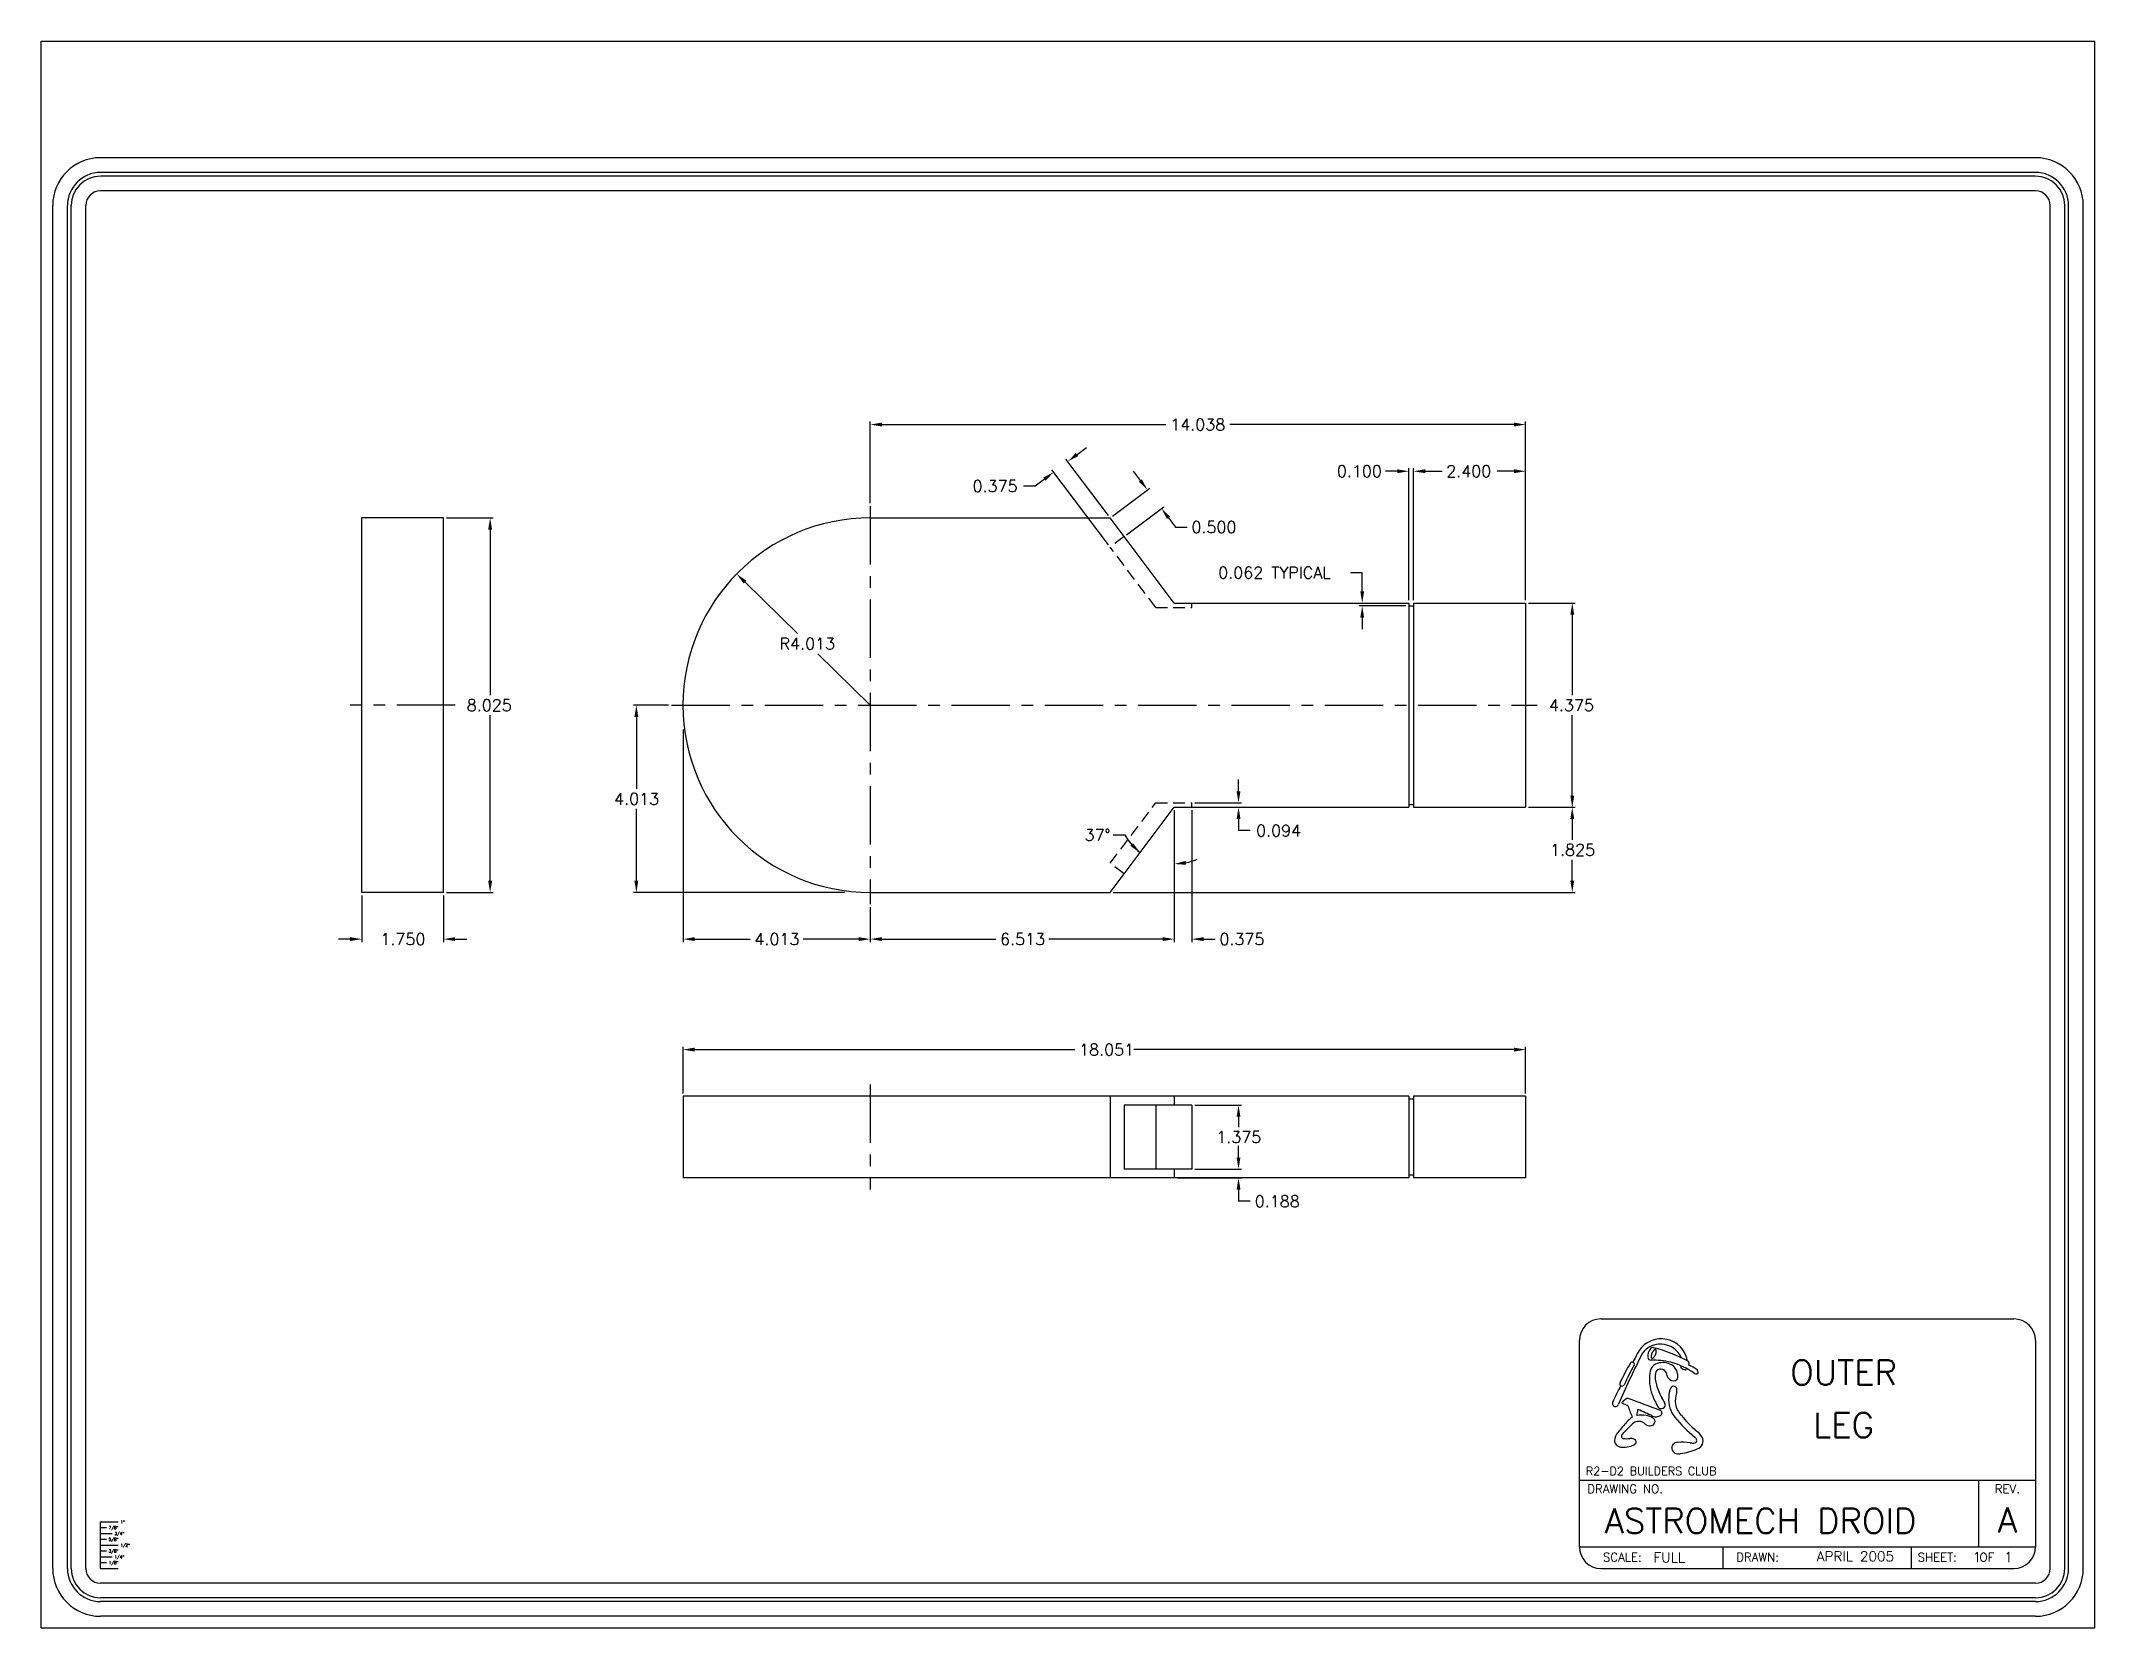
# Model space of a CAD drawing. Extents: x 0 to 44, y 0 to 34.
import ezdxf
from ezdxf.enums import TextEntityAlignment as Align

# ---------------------------------------------------------------- set-up
doc = ezdxf.new("R2010")
doc.units = 0
doc.linetypes.add('CENTER', pattern=[2, 1.25, -0.25, 0.25, -0.25])
doc.linetypes.add('HIDDEN', pattern=[0.375, 0.25, -0.125])
doc.layers.get('0').update_dxf_attribs({"linetype": 'CONTINUOUS'})
for name, color, linetype in [('DIMENSIONS', 1, 'CONTINUOUS'), ('FORM', 5, 'CONTINUOUS'), ('LEG_-_OUTER', 7, 'CONTINUOUS')]:
    doc.layers.add(name, color=color, linetype=linetype)
doc.styles.get("Standard").update_dxf_attribs({"font": 'simplex.shx'})

msp = doc.modelspace()

# ---------------------------------------------------------------- linework, layer by layer
for p, q in [((0, 0), (0, 34)), ((0, 34), (44, 34)), ((44, 0), (44, 34)), ((1.274, 1.274), (1.274, 2.274)), ((1.274, 2.274), (1.649, 2.274)), ((1.274, 2.149), (1.399, 2.149)), ((1.274, 2.024), (1.524, 2.024)), ((1.274, 1.899), (1.399, 1.899)), ((1.274, 1.774), (1.649, 1.774)), ((1.274, 1.649), (1.399, 1.649)), ((1.274, 1.524), (1.524, 1.524)), ((1.274, 1.399), (1.399, 1.399)), ((1.274, 1.274), (1.649, 1.274)), ((0, 0), (44, 0))]:
    msp.add_line(p, q)
at = {"layer": 'DIMENSIONS'}
for p, q in [((17.765, 24.096), (17.765, 25.846)), ((18.015, 25.783), (24.099, 25.783)), ((31.553, 25.783), (25.469, 25.783)), ((31.803, 22.021), (31.803, 25.846)), ((22.193, 25.141), (22.393, 25.291)), ((22.867, 23.208), (21.656, 24.814)), ((22.865, 23.833), (21.956, 25.04)), ((23.551, 24.585), (23.401, 24.784)), ((29.053, 24.783), (28.803, 24.783)), ((29.303, 22.021), (29.303, 24.846)), ((29.403, 22.021), (29.403, 24.846)), ((29.403, 22.021), (29.403, 24.846)), ((29.653, 24.783), (29.903, 24.783)), ((29.653, 24.783), (30.013, 24.783)), ((31.553, 24.783), (31.193, 24.783)), ((31.803, 22.021), (31.803, 24.846)), ((21.295, 24.464), (21.045, 24.464)), ((21.494, 24.614), (21.295, 24.464)), ((22.953, 23.821), (23.752, 24.423)), ((8.683, 23.783), (9.683, 23.783)), ((23.254, 23.421), (24.052, 24.023)), ((24.153, 23.786), (24.303, 23.586)), ((9.62, 23.533), (9.62, 19.986)), ((24.303, 23.586), (24.553, 23.586)), ((28.303, 22.61), (28.053, 22.61)), ((28.303, 22.208), (28.303, 22.61)), ((15.081, 22.407), (16.204, 21.304)), ((29.241, 21.896), (28.241, 21.896)), ((28.303, 21.646), (28.303, 21.396)), ((31.866, 21.958), (32.866, 21.958)), ((32.803, 21.708), (32.803, 19.986)), ((17.765, 19.771), (16.642, 20.874)), ((9.62, 16.008), (9.62, 19.556)), ((13.44, 19.771), (12.69, 19.771)), ((12.753, 19.521), (12.753, 17.979)), ((32.803, 17.833), (32.803, 19.556)), ((13.753, 19.248), (13.753, 14.696)), ((25.653, 17.927), (25.653, 18.177)), ((24.716, 17.677), (25.716, 17.677)), ((12.753, 16.008), (12.753, 17.549)), ((24.278, 17.521), (24.278, 14.696)), ((24.278, 17.521), (24.278, 14.696)), ((24.653, 17.521), (24.653, 14.696)), ((25.653, 17.333), (25.653, 17.083)), ((31.866, 17.583), (32.866, 17.583)), ((31.866, 17.583), (32.866, 17.583)), ((32.803, 17.333), (32.803, 16.886)), ((23.218, 16.989), (22.968, 16.989)), ((25.903, 17.083), (25.653, 17.083)), ((32.803, 16.008), (32.803, 16.456)), ((6.87, 15.696), (6.87, 14.696)), ((8.62, 15.696), (8.62, 14.696)), ((8.683, 15.758), (9.683, 15.758)), ((17.212, 15.758), (12.69, 15.758)), ((17.765, 15.446), (17.765, 14.696)), ((17.765, 15.446), (17.765, 14.696)), ((22.965, 15.758), (32.866, 15.758)), ((6.62, 14.758), (6.37, 14.758)), ((8.87, 14.758), (9.12, 14.758)), ((14.003, 14.758), (15.193, 14.758)), ((17.515, 14.758), (16.325, 14.758)), ((18.015, 14.758), (20.455, 14.758)), ((24.028, 14.758), (21.588, 14.758)), ((24.028, 14.758), (23.778, 14.758)), ((24.903, 14.758), (25.153, 14.758)), ((13.753, 11.454), (13.753, 12.454)), ((14.003, 12.391), (22.146, 12.391)), ((31.553, 12.391), (23.41, 12.391)), ((31.803, 11.454), (31.803, 12.454)), ((24.716, 11.204), (25.716, 11.204)), ((25.653, 10.954), (25.653, 10.731)), ((25.653, 10.079), (25.653, 10.329)), ((25.653, 10.079), (25.653, 10.301)), ((24.716, 9.829), (25.716, 9.829)), ((24.716, 9.829), (25.716, 9.829)), ((24.341, 9.641), (25.716, 9.641)), ((25.653, 9.391), (25.653, 9.141)), ((25.903, 9.141), (25.653, 9.141))]:
    msp.add_line(p, q, dxfattribs=at)
for start, end in [(209.252, 233), (209.3799, 221.1899), (281.8101, 293.6201)]:
    msp.add_arc((24.278, 17.583), 1.215, start, end, dxfattribs=at)
for points in [[(18.015, 25.825), (18.015, 25.742), (17.765, 25.783)], [(31.553, 25.825), (31.553, 25.742), (31.803, 25.783)], [(22.168, 25.174), (22.218, 25.107), (21.993, 24.99)], [(21.469, 24.647), (21.519, 24.581), (21.694, 24.764)], [(29.053, 24.825), (29.053, 24.742), (29.303, 24.783)], [(29.653, 24.825), (29.653, 24.742), (29.403, 24.783)], [(29.653, 24.825), (29.653, 24.742), (29.403, 24.783)], [(31.553, 24.825), (31.553, 24.742), (31.803, 24.783)], [(23.584, 24.61), (23.518, 24.56), (23.702, 24.385)], [(9.579, 23.533), (9.662, 23.533), (9.62, 23.783)], [(24.186, 23.811), (24.12, 23.761), (24.002, 23.986)], [(15.11, 22.437), (15.051, 22.377), (14.902, 22.582)], [(28.262, 22.208), (28.345, 22.208), (28.303, 21.958)], [(28.262, 21.646), (28.345, 21.646), (28.303, 21.896)], [(32.762, 21.708), (32.845, 21.708), (32.803, 21.958)], [(12.711, 19.521), (12.794, 19.521), (12.753, 19.771)], [(25.612, 17.927), (25.695, 17.927), (25.653, 17.677)], [(32.762, 17.833), (32.845, 17.833), (32.803, 17.583)], [(25.612, 17.333), (25.695, 17.333), (25.653, 17.583)], [(32.762, 17.333), (32.845, 17.333), (32.803, 17.583)], [(23.392, 16.814), (23.335, 16.753), (23.547, 16.613)], [(24.531, 16.352), (24.523, 16.435), (24.278, 16.368)], [(9.579, 16.008), (9.662, 16.008), (9.62, 15.758)], [(12.711, 16.008), (12.794, 16.008), (12.753, 15.758)], [(32.762, 16.008), (32.845, 16.008), (32.803, 15.758)], [(6.62, 14.8), (6.62, 14.717), (6.87, 14.758)], [(8.87, 14.8), (8.87, 14.717), (8.62, 14.758)], [(14.003, 14.8), (14.003, 14.717), (13.753, 14.758)], [(17.515, 14.8), (17.515, 14.717), (17.765, 14.758)], [(18.015, 14.8), (18.015, 14.717), (17.765, 14.758)], [(24.028, 14.8), (24.028, 14.717), (24.278, 14.758)], [(24.028, 14.8), (24.028, 14.717), (24.278, 14.758)], [(24.903, 14.8), (24.903, 14.717), (24.653, 14.758)], [(14.003, 12.433), (14.003, 12.349), (13.753, 12.391)], [(31.553, 12.433), (31.553, 12.349), (31.803, 12.391)], [(25.612, 10.954), (25.695, 10.954), (25.653, 11.204)], [(25.612, 10.079), (25.695, 10.079), (25.653, 9.829)], [(25.612, 10.079), (25.695, 10.079), (25.653, 9.829)], [(25.612, 9.391), (25.695, 9.391), (25.653, 9.641)]]:
    msp.add_solid(points, dxfattribs=at)
at = {"layer": 'FORM'}
for p, q in [((42.726, 31.5), (1.274, 31.5)), ((42.726, 31.185), (1.274, 31.185)), ((42.726, 31.106), (1.274, 31.106)), ((0.25, 1.274), (0.25, 30.476)), ((0.565, 1.274), (0.565, 30.476)), ((0.644, 1.274), (0.644, 30.476)), ((0.959, 1.274), (0.959, 30.476)), ((42.726, 30.791), (1.274, 30.791)), ((43.041, 1.274), (43.041, 30.476)), ((43.356, 1.274), (43.356, 30.476)), ((43.435, 1.274), (43.435, 30.476)), ((43.75, 1.274), (43.75, 30.476)), ((42.726, 0.959), (1.274, 0.959)), ((42.726, 0.644), (1.274, 0.644)), ((42.726, 0.565), (1.274, 0.565)), ((42.726, 0.25), (1.274, 0.25))]:
    msp.add_line(p, q, dxfattribs=at)
at = {"layer": 'FORM', "linetype": 'CONTINUOUS'}
for p, q in [((33.416, 6.62), (42.265, 6.62)), ((32.955, 1.735), (32.955, 6.159)), ((42.726, 6.159), (42.726, 1.735)), ((32.955, 3.163), (42.726, 3.163)), ((41.508, 3.163), (41.508, 1.735)), ((32.955, 1.735), (42.726, 1.735)), ((36.026, 1.735), (36.026, 1.274)), ((40.065, 1.729), (40.065, 1.268)), ((33.416, 1.274), (42.265, 1.274))]:
    msp.add_line(p, q, dxfattribs=at)
at = {"layer": 'FORM', "color": 1}
msp.add_polyline3d([(34.588, 5.963, 0), (34.586, 5.964, 0), (34.584, 5.965, 0), (34.582, 5.965, 0), (34.58, 5.965, 0), (34.578, 5.965, 0), (34.575, 5.964, 0), (34.573, 5.964, 0), (34.571, 5.963, 0), (34.568, 5.962, 0), (34.566, 5.96, 0), (34.563, 5.959, 0), (34.56, 5.957, 0), (34.558, 5.955, 0), (34.555, 5.953, 0), (34.552, 5.951, 0), (34.55, 5.948, 0), (34.547, 5.946, 0), (34.544, 5.943, 0), (34.541, 5.94, 0), (34.539, 5.936, 0), (34.536, 5.933, 0), (34.533, 5.929, 0), (34.531, 5.926, 0), (34.528, 5.922, 0), (34.526, 5.918, 0), (34.523, 5.914, 0), (34.521, 5.91, 0), (34.519, 5.906, 0), (34.516, 5.901, 0), (34.514, 5.897, 0), (34.512, 5.893, 0), (34.51, 5.888, 0), (34.508, 5.884, 0), (34.506, 5.879, 0), (34.504, 5.874, 0), (34.503, 5.87, 0), (34.501, 5.865, 0), (34.5, 5.861, 0), (34.498, 5.856, 0), (34.497, 5.852, 0), (34.496, 5.847, 0), (34.495, 5.843, 0), (34.495, 5.838, 0), (34.494, 5.834, 0), (34.493, 5.83, 0), (34.493, 5.826, 0), (34.493, 5.822, 0), (34.492, 5.818, 0), (34.492, 5.814, 0), (34.492, 5.811, 0), (34.493, 5.807, 0), (34.493, 5.804, 0), (34.494, 5.801, 0), (34.494, 5.798, 0), (34.495, 5.795, 0), (34.496, 5.793, 0), (34.497, 5.79, 0), (34.498, 5.788, 0), (34.499, 5.786, 0), (34.501, 5.784, 0), (34.502, 5.783, 0), (34.504, 5.781, 0), (34.506, 5.78, 0), (34.507, 5.779, 0), (34.509, 5.779, 0), (34.511, 5.778, 0), (34.513, 5.778, 0), (34.516, 5.778, 0), (34.518, 5.778, 0), (34.52, 5.779, 0), (34.523, 5.779, 0), (34.525, 5.78, 0), (34.527, 5.781, 0), (34.53, 5.782, 0), (34.533, 5.784, 0), (34.535, 5.786, 0), (34.538, 5.788, 0), (34.541, 5.79, 0), (34.543, 5.792, 0), (34.546, 5.795, 0), (34.549, 5.797, 0), (34.551, 5.8, 0), (34.554, 5.803, 0), (34.557, 5.806, 0), (34.559, 5.81, 0), (34.562, 5.813, 0), (34.565, 5.817, 0), (34.567, 5.821, 0), (34.57, 5.825, 0), (34.572, 5.829, 0), (34.575, 5.833, 0), (34.577, 5.837, 0), (34.579, 5.841, 0), (34.581, 5.846, 0), (34.584, 5.85, 0), (34.586, 5.855, 0), (34.588, 5.859, 0), (34.589, 5.864, 0), (34.591, 5.868, 0), (34.593, 5.873, 0), (34.594, 5.878, 0), (34.596, 5.882, 0), (34.597, 5.887, 0), (34.598, 5.891, 0), (34.599, 5.896, 0), (34.6, 5.9, 0), (34.601, 5.904, 0), (34.602, 5.909, 0), (34.602, 5.913, 0), (34.603, 5.917, 0), (34.603, 5.921, 0), (34.603, 5.925, 0), (34.603, 5.928, 0), (34.603, 5.932, 0), (34.603, 5.935, 0), (34.602, 5.939, 0), (34.602, 5.942, 0), (34.601, 5.945, 0), (34.6, 5.947, 0), (34.6, 5.95, 0), (34.599, 5.952, 0), (34.597, 5.955, 0), (34.596, 5.957, 0), (34.595, 5.958, 0), (34.593, 5.96, 0), (34.592, 5.961, 0), (34.59, 5.963, 0), (34.588, 5.963, 0)], dxfattribs=at)
at = {"layer": 'FORM'}
for centre, radius, start, end in [((1.274, 30.476), 1.024, 90, 180), ((42.726, 30.476), 1.024, 0, 90), ((1.274, 30.476), 0.709, 90, 180), ((1.274, 30.476), 0.63, 90, 180), ((42.726, 30.476), 0.709, 0, 90), ((42.726, 30.476), 0.63, 0, 90), ((1.274, 30.476), 0.315, 90, 180), ((42.726, 30.476), 0.315, 0, 90), ((1.274, 1.274), 1.024, 180, 270), ((1.274, 1.274), 0.709, 180, 270), ((1.274, 1.274), 0.63, 180, 270), ((1.274, 1.274), 0.315, 180, 270), ((42.726, 1.274), 1.024, 270, 0), ((42.726, 1.274), 0.709, 270, 0), ((42.726, 1.274), 0.63, 270, 0), ((42.726, 1.274), 0.315, 270, 0)]:
    msp.add_arc(centre, radius, start, end, dxfattribs=at)
at = {"layer": 'FORM', "linetype": 'CONTINUOUS'}
for centre, start, end in [((33.416, 6.159), 90, 180), ((42.265, 6.159), 360, 90), ((33.416, 1.735), 180, 270), ((42.265, 1.735), 270, 0)]:
    msp.add_arc(centre, 0.461, start, end, dxfattribs=at)
at = {"layer": 'FORM', "color": 7}
for centre, radius, start, end in [((34.709, 5.626), 0.57, 18.2326, 154.6361), ((53.368, -3.673), 21.326, 153.5831, 156.6069), ((50.288, -2.564), 18.17, 152.341, 152.9694), ((34.678, 5.629), 0.45, 85.4854, 155.5007), ((34.698, 5.595), 0.483, 23.4687, 88.1516), ((34.88, 5.685), 0.389, 5.638, 17.7915), ((35.41, 5.331), 0.955, 172.3003, 200.1263), ((34.701, 5.441), 0.238, 99.8697, 175.5952), ((35.146, 5.377), 0.566, 171.5259, 197.4947), ((34.684, 5.445), 0.0983, 100.0375, 170.9848), ((34.744, 5.312), 0.374, 54.1043, 102.9674), ((34.686, 5.304), 0.239, 68.785, 94.7421), ((34.653, 5.395), 0.178, 20.1831, 47.8338), ((34.351, 5.238), 0.517, 14.2811, 24.9473), ((34.976, 5.438), 0.143, 210.2865, 287.2592), ((34.765, 5.385), 0.303, 0.8907, 49.1139), ((34.988, 5.376), 0.0806, 291.9673, 10.2011), ((35.144, 5.582), 0.0146, 157.3748, 243.1832), ((34.903, 5.703), 0.255, 333.247, 339.1268), ((35.483, 6.207), 0.725, 241.5397, 249.3399), ((35.23, 5.536), 0.00803, 246.7424, 343.5507), ((34.88, 5.685), 0.389, 336.9972, 341.1119), ((50.491, -3.156), 18.625, 153.3711, 154.604), ((33.886, 4.825), 0.0188, 120.5491, 251.4839), ((34.236, 4.481), 0.508, 124.2548, 135.0129), ((33.989, 4.862), 0.0556, 76.4452, 134.3635), ((27.873, -12.493), 18.456, 68.3272, 70.6061), ((36.093, 5.598), 1.688, 200.6463, 210.0465), ((35.799, 5.534), 1.236, 195.3231, 209.2908), ((33.768, 4.29), 1.148, 28.4319, 33.8655), ((35.492, 4.9), 0.624, 175.9752, 218.045), ((35.228, 4.963), 0.359, 149.9608, 183.0164), ((34.977, 5.11), 0.0679, 69.7642, 151.8988), ((34.969, 5.106), 0.0753, 357.6694, 65.2511), ((35.602, 4.852), 0.592, 162.8186, 185.355), ((34.792, 5.091), 0.253, 345.3619, 2.6057), ((33.729, 4.81), 0.0672, 161.1287, 346.893), ((37.148, 1.501), 4.309, 137.4564, 141.4055), ((31.36, -2.203), 7.449, 69.2866, 70.2231), ((34.351, 4.087), 0.5, 121.505, 139.0958), ((36.267, 5.482), 2.383, 197.5192, 203.9815), ((34.224, 4.253), 0.172, 90, 125.5975), ((33.485, 4.721), 0.724, 346.5241, 356.715), ((34.28, 3.885), 0.674, 81.0168, 97.6796), ((31.36, -2.203), 7.449, 64.8574, 67.5151), ((34.243, 4.325), 0.102, 63.4627, 100.742), ((34.251, 4.271), 0.15, 50.0038, 75.5417), ((34.323, 4.152), 0.403, 58.748, 81.1062), ((34.592, 4.676), 0.152, 243.4858, 285.1066), ((34.507, 4.431), 0.0703, 329.1857, 69.5272), ((34.71, 4.784), 0.0846, 201.5645, 38.0941), ((34.615, 4.655), 0.127, 277.7873, 324.4296), ((34.676, 4.61), 0.0501, 325.5245, 75.3405), ((37.473, 6.561), 3.209, 219.6028, 230.5002), ((35.536, 4.912), 0.536, 192.3535, 222.302), ((37.382, 6.4), 2.906, 219.5063, 228.4276), ((34.025, 3.988), 0.317, 140.5469, 175.5193), ((33.799, 4.011), 0.091, 178.8843, 204.47), ((33.827, 3.998), 0.113, 192.6455, 248.2224), ((33.895, 4.108), 0.0418, 124.2549, 201.2233), ((33.906, 4.113), 0.0547, 201.8253, 267.1645), ((35.428, 2.785), 2.066, 134.541, 138.9147), ((33.975, 4.545), 0.491, 261.666, 278.334), ((34.642, 3.697), 0.868, 126.6804, 139.7871), ((34.051, 3.88), 0.179, 52.9907, 91.7489), ((34.022, 4.074), 0.183, 283.5752, 324.5897), ((34.126, 3.987), 0.0487, 337.1416, 47.565), ((34.52, 4.537), 0.23, 221.1819, 237.6838), ((34.46, 4.516), 0.184, 250.0839, 281.7545), ((34.486, 4.42), 0.0851, 277.7057, 342.6988), ((35.057, 3.851), 0.125, 88.4325, 186.6263), ((35.163, 2.854), 1.126, 81.4266, 95.2081), ((35.396, 4.265), 0.304, 257.5181, 277.231), ((35.372, 4.007), 0.0986, 12.0254, 52.1436), ((35.413, 4.015), 0.0561, 292.2603, 12.8674), ((35.14, 3.799), 0.53, 32.9711, 53.7284), ((35.427, 4.006), 0.177, 287.7475, 27.3521), ((33.876, 4.091), 0.218, 245.4026, 275.4098), ((33.872, 4.705), 0.832, 271.6993, 283.3954), ((35.077, 3.877), 0.149, 195.7266, 285.3807), ((34.901, 5.194), 1.476, 278.3733, 293.1521)]:
    msp.add_arc(centre, radius, start, end, dxfattribs=at)
at = {"layer": 'FORM', "color": 5}
for centre, radius, start, end in [((34.699, 5.819), 0.277, 145.6086, 184.3667), ((34.486, 5.802), 0.0631, 183.998, 273.3138), ((34.529, 5.938), 0.0687, 75.2447, 147.693), ((34.477, 3.568), 2.171, 78.393, 89.648), ((33.71, 2.794), 3.318, 61.6372, 75.392), ((37.446, 3.583), 3.987, 148.4149, 155.1985), ((38.218, 3.311), 4.702, 150.4088, 156.2074), ((34.089, 5.651), 0.0441, 335.3232, 152.6722), ((34.452, 4.07), 1.688, 54.9325, 74.1529), ((35.223, 5.658), 0.0839, 342.6983, 41.6728), ((34.899, 4.763), 0.959, 52.7669, 65.0636), ((35.454, 5.487), 0.0471, 227.6203, 57.4121), ((33.871, 5.232), 0.0503, 152.1811, 330.991)]:
    msp.add_arc(centre, radius, start, end, dxfattribs=at)
at = {"layer": 'LEG_-_OUTER'}
for p, q in [((8.62, 23.783), (6.87, 23.783)), ((6.87, 15.758), (6.87, 23.783)), ((8.62, 15.758), (8.62, 23.783)), ((17.765, 24.033), (17.765, 24.033)), ((17.765, 23.783), (22.903, 23.783)), ((24.278, 21.958), (22.903, 23.783)), ((24.278, 21.958), (29.303, 21.958)), ((29.303, 21.958), (29.303, 17.583)), ((29.303, 21.896), (29.403, 21.896)), ((29.403, 21.958), (29.403, 17.583)), ((29.403, 21.958), (31.803, 21.958)), ((31.803, 21.958), (31.803, 17.583)), ((29.303, 17.646), (29.403, 17.646)), ((22.903, 15.758), (24.278, 17.583)), ((24.278, 17.583), (29.303, 17.583)), ((29.403, 17.583), (31.803, 17.583)), ((8.62, 15.758), (6.87, 15.758)), ((17.765, 15.758), (22.903, 15.758)), ((13.753, 11.391), (13.753, 9.641)), ((29.303, 11.391), (13.753, 11.391)), ((22.903, 11.391), (22.903, 9.641)), ((24.653, 11.204), (23.204, 11.204)), ((23.204, 11.204), (23.204, 9.829)), ((23.879, 11.204), (23.879, 9.829)), ((24.278, 11.391), (24.278, 11.204)), ((24.653, 11.204), (24.653, 9.829)), ((29.303, 11.391), (29.303, 9.641)), ((29.403, 11.329), (29.303, 11.329)), ((31.803, 11.391), (29.403, 11.391)), ((29.403, 11.391), (29.403, 9.641)), ((31.803, 11.391), (31.803, 9.641)), ((24.653, 9.829), (23.204, 9.829)), ((24.278, 9.829), (24.278, 9.641)), ((29.403, 9.704), (29.303, 9.704)), ((29.303, 9.641), (13.753, 9.641)), ((31.803, 9.641), (29.403, 9.641))]:
    msp.add_line(p, q, dxfattribs=at)
at = {"layer": 'LEG_-_OUTER', "linetype": 'CENTER'}
for p, q in [((17.765, 24.033), (17.765, 15.508)), ((8.87, 19.771), (6.62, 19.771)), ((13.503, 19.771), (32.053, 19.771)), ((17.765, 11.641), (17.765, 9.391))]:
    msp.add_line(p, q, dxfattribs=at)
at = {"layer": 'LEG_-_OUTER', "linetype": 'HIDDEN'}
for p, q in [((23.204, 23.384), (22.904, 23.158)), ((23.879, 21.864), (22.904, 23.158)), ((23.879, 21.864), (24.653, 21.864)), ((24.653, 21.864), (24.653, 21.958)), ((22.904, 16.383), (23.879, 17.677)), ((23.879, 17.677), (24.653, 17.677)), ((24.653, 17.583), (24.653, 17.677)), ((23.204, 16.157), (22.904, 16.383))]:
    msp.add_line(p, q, dxfattribs=at)
at = {"layer": 'LEG_-_OUTER'}
msp.add_arc((17.765, 19.771), 4.013, 90, 270, dxfattribs=at)

# ---------------------------------------------------------------- texts
for s, p in [('1"', (1.698, 2.241)), ('7/8"', (1.448, 2.116)), ('5/8"', (1.448, 1.866)), ('3/4"', (1.573, 1.991)), ('1/2"', (1.698, 1.741)), ('3/8"', (1.448, 1.616)), ('1/8"', (1.448, 1.366)), ('1/4"', (1.573, 1.491))]:
    msp.add_text(s, height=0.0625).set_placement(p)
at = {"layer": 'DIMENSIONS'}
for s, p in [('14.038', (24.189, 25.658)), ('0.100', (27.761, 24.658)), ('2.400', (30.103, 24.658)), ('0.375', (19.955, 24.339)), ('0.500', (24.643, 23.461)), ('0.062 TYPICAL', (25.219, 22.485)), ('R4.013', (15.822, 20.964)), ('8.025', (9.12, 19.646)), ('4.375', (32.303, 19.646)), ('4.013', (12.276, 17.639)), ('0.094', (26.028, 16.958)), ('37°', (22.354, 16.864)), ('1.825', (32.327, 16.546)), ('1.750', (7.269, 14.633)), ('4.013', (15.283, 14.633)), ('6.513', (20.545, 14.633)), ('0.375', (25.243, 14.633)), ('18.051', (22.236, 12.266)), ('1.375', (25.177, 10.391)), ('0.188', (26.001, 9.016))]:
    msp.add_text(s, height=0.25, dxfattribs=at).set_placement(p)
at = {"layer": 'FORM'}
for s, p in [('OUTER', (38.617, 5.206)), ('LEG', (38.617, 4.078))]:
    msp.add_text(s, height=0.5334, dxfattribs=at).set_placement(p, align=Align.CENTER)
at = {"layer": 'FORM', "color": 7}
msp.add_text('R2-D2 BUILDERS CLUB', height=0.17641, dxfattribs=at).set_placement((33.094, 3.274))
at = {"layer": 'FORM', "linetype": 'CONTINUOUS'}
for s, height, p in [('DRAWING NO.', 0.18436, (33.124, 2.887)), ('SCALE:', 0.1844, (33.461, 1.425)), ('DRAWN:', 0.1844, (36.315, 1.424)), ('SHEET:   OF', 0.18436, (40.203, 1.422))]:
    msp.add_text(s, height=height, dxfattribs=at).set_placement(p)
msp.add_text('REV.', height=0.1844, dxfattribs=at).set_placement((42.123, 2.887), align=Align.CENTER)
at = {"layer": 'FORM'}
for s, height, p in [('ASTROMECH DROID', 0.53344, (33.499, 2.027)), ('A', 0.533, (41.922, 2.048)), ('FULL', 0.2134, (34.545, 1.404)), ('1   1', 0.2134, (41.381, 1.41))]:
    msp.add_text(s, height=height, dxfattribs=at).set_placement(p)
msp.add_text('APRIL 2005', height=0.2134, dxfattribs=at).set_placement((39.697, 1.427), align=Align.RIGHT)

doc.saveas('drawing.dxf')
